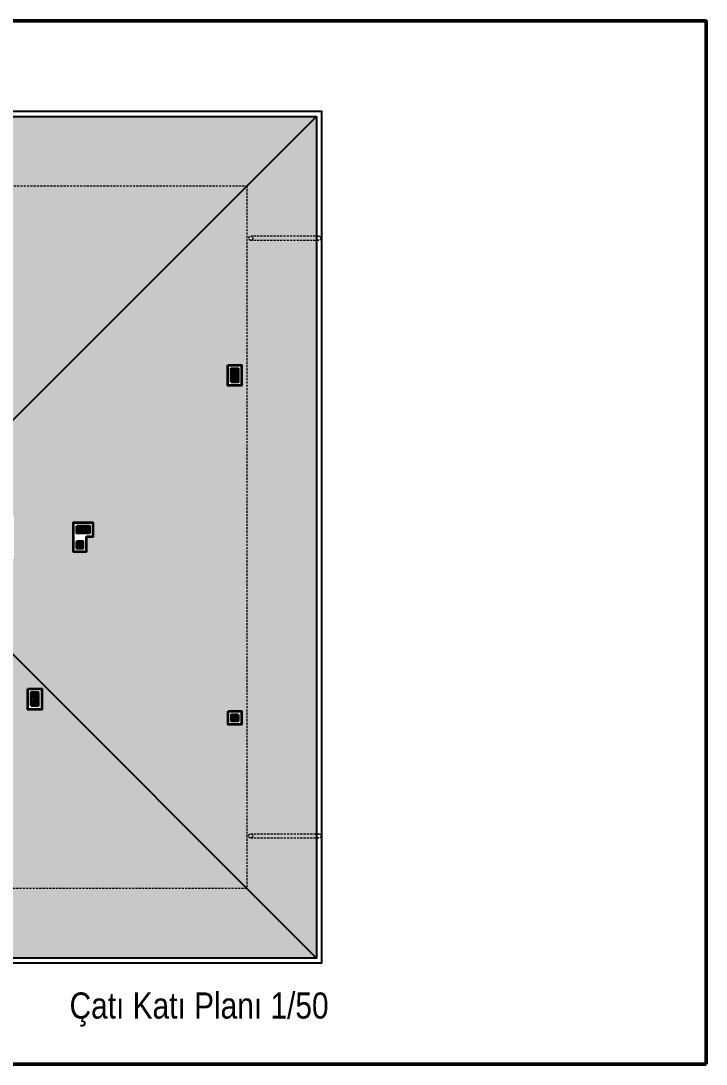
# Model space of a CAD drawing. Header units: millimetres. Extents: x 1811019 to 3717122, y -501178 to -243171.
# Drawn here: x 1870153 to 1872124, y -246506 to -243506 of the extents above; entities that cross this region are included whole.
import ezdxf

# ---------------------------------------------------------------- set-up
doc = ezdxf.new("R2010")
doc.units = ezdxf.units.MM
doc.linetypes.add('izdüşüm ön', pattern=[9.525, 6.35, -3.175])
for name, color, linetype, lineweight in [('a_duvar', 255, 'Continuous', 35), ('a_görünüş', 32, 'Continuous', 25), ('a_hatch_misc', 251, 'Continuous', 15), ('a_izdüşüm_ön', 6, 'izdüşüm ön', 9), ('a_not_text', 7, 'Continuous', 13), ('a_çerçeve_line', 7, 'Continuous', 50)]:
    doc.layers.add(name, color=color, linetype=linetype, lineweight=lineweight)
doc.styles.get("Standard").update_dxf_attribs({"font": 'ARIALN.TTF'})

# ---------------------------------------------------------------- blocks, each defined once
blk = doc.blocks.new('baca_şönt')
at = {"layer": 'a_duvar'}
h = blk.add_hatch(color=256, dxfattribs=at)
h.dxf.hatch_style = 1
h.paths.add_polyline_path([(21.5, -5), (21.5, -17), (35, -17)])
h.paths.add_polyline_path([(4, -5), (4, -17), (17.5, -17)])
for p, q in [((4, -5), (17.5, -17)), ((17.5, -5), (17.5, -17)), ((21.5, -5), (21.5, -17)), ((21.5, -5), (35, -17))]:
    blk.add_line(p, q, dxfattribs=at)
blk.add_lwpolyline([(0, -21), (39, -21), (39, -1), (0, -1)], close=True, dxfattribs=at)
for points in [[(17.5, -5), (4, -5), (4, -17), (17.5, -17)], [(21.5, -17), (35, -17), (35, -5), (21.5, -5)]]:
    blk.add_lwpolyline(points, dxfattribs=at)
blk = doc.blocks.new('baca_müstakil')
at = {"layer": 'a_duvar'}
h = blk.add_hatch(color=256, dxfattribs=at)
h.dxf.hatch_style = 1
h.paths.add_polyline_path([(4.9, -4.9, 0.198912), (3, -9.5, 0.668179), (14.1, -14.1)])
blk.add_line((4.9, -4.9), (14.1, -14.1), dxfattribs=at)
blk.add_lwpolyline([(0, -19), (19, -19), (19, 0), (0, 0)], close=True, dxfattribs=at)
blk.add_circle((9.5, -9.5), 6.5, dxfattribs=at)

msp = doc.modelspace()

# ---------------------------------------------------------------- hatches: boundary and pattern name
at = {"layer": 'a_hatch_misc', "ltscale": 10}
h = msp.add_hatch(dxfattribs=at)
h.set_pattern_fill('AR-RSHKE', color=256, scale=0.15, angle=180)
h.set_pattern_definition([(180, (-86834.217, -600), (-97.155, -45.72), [22.86, -19.05, 26.67, -11.43, 34.29, -15.24]), (180, (-86857.077, -601.905), (-97.155, -45.72), [19.05, -72.39, 15.24, -22.86]), (180, (-86902.797, -597.143), (-97.155, -45.72), [11.43, -118.11]), (270, (-86834.217, -600), (32.385, -45.72), [43.815, -139.065]), (270, (-86857.077, -600), (32.385, -45.72), [42.8625, -140.0175]), (270, (-86876.127, -600), (32.385, -45.72), [40.005, -142.875]), (270, (-86902.797, -597.143), (32.385, -45.72), [43.815, -139.065]), (270, (-86914.227, -597.143), (32.385, -45.72), [43.815, -139.065]), (270, (-86948.517, -600), (32.385, -45.72), [41.91, -140.97])])
h.paths.add_polyline_path([(1869542.7, -244496.3), (1869542.7, -244576.3), (1869462.7, -244576.3), (1869462.7, -244496.3)], flags=16)
h.paths.add_polyline_path([(1869982.7, -244496.3), (1870062.7, -244496.3), (1870062.7, -244576.3), (1869982.7, -244576.3)], flags=16)
h.paths.add_polyline_path([(1869711.7, -244599.4), (1869711.7, -244511.4), (1869799.7, -244511.4), (1869799.7, -244599.4)], flags=16)
h.paths.add_polyline_path([(1871002.7, -243781.3), (1868522.7, -243781.3), (1869565.7, -244824.3), (1869959.7, -244824.3)])
h = msp.add_hatch(dxfattribs=at)
h.set_pattern_fill('AR-RSHKE', color=256, scale=0.15, angle=90)
h.set_pattern_definition([(90, (-86834.217, -600), (-45.72, 97.155), [22.86, -19.05, 26.67, -11.43, 34.29, -15.24]), (90, (-86836.122, -577.14), (-45.72, 97.155), [19.05, -72.39, 15.24, -22.86]), (90, (-86831.36, -531.42), (-45.72, 97.155), [11.43, -118.11]), (180, (-86834.217, -600), (-45.72, -32.385), [43.815, -139.065]), (180, (-86834.217, -577.14), (-45.72, -32.385), [42.8625, -140.0175]), (180, (-86834.217, -558.09), (-45.72, -32.385), [40.005, -142.875]), (180, (-86831.36, -531.42), (-45.72, -32.385), [43.815, -139.065]), (180, (-86831.36, -519.99), (-45.72, -32.385), [43.815, -139.065]), (180, (-86834.217, -485.7), (-45.72, -32.385), [41.91, -140.97])])
h.paths.add_polyline_path([(1871002.7, -243781.3), (1869959.7, -244824.3), (1870064.7, -244824.3), (1870064.7, -244928.8), (1870132.7, -244928.8), (1870132.7, -245053.8), (1870062.7, -245053.8), (1870064.7, -245263.3), (1871002.7, -246201.3)])
h.paths.add_polyline_path([(1870747.7, -244555.3), (1870747.7, -244496.3), (1870787.7, -244496.3), (1870787.7, -244555.3)], flags=16)
h.paths.add_polyline_path([(1870360.7, -244949.8), (1870360.7, -244988.8), (1870341.7, -244988.8), (1870341.7, -245032.8), (1870302.7, -245032.8), (1870302.7, -244988.8), (1870302.7, -244949.8)], flags=16)
h.paths.add_polyline_path([(1870748.7, -245491.3), (1870787.7, -245491.3), (1870787.7, -245530.3), (1870748.7, -245530.3)], flags=16)
h = msp.add_hatch(dxfattribs=at)
h.set_pattern_fill('AR-RSHKE', color=256, scale=0.15)
h.set_pattern_definition([(0, (-86834.217, -600), (97.155, 45.72), [22.86, -19.05, 26.67, -11.43, 34.29, -15.24]), (0, (-86811.357, -598.095), (97.155, 45.72), [19.05, -72.39, 15.24, -22.86]), (0, (-86765.637, -602.858), (97.155, 45.72), [11.43, -118.11]), (90, (-86834.217, -600), (-32.385, 45.72), [43.815, -139.065]), (90, (-86811.357, -600), (-32.385, 45.72), [42.8625, -140.0175]), (90, (-86792.307, -600), (-32.385, 45.72), [40.005, -142.875]), (90, (-86765.637, -602.858), (-32.385, 45.72), [43.815, -139.065]), (90, (-86754.207, -602.858), (-32.385, 45.72), [43.815, -139.065]), (90, (-86719.917, -600), (-32.385, 45.72), [41.91, -140.97])])
h.paths.add_polyline_path([(1870064.7, -245263.3), (1870064.7, -245503.3), (1869803.7, -245503.3), (1869803.7, -245551.3), (1869721.7, -245551.3), (1869721.7, -245503.3), (1869385.7, -245503.3), (1869385.7, -245338.3), (1868522.7, -246201.3), (1871002.7, -246201.3)])
h.paths.add_polyline_path([(1870172.7, -245486.3), (1870172.7, -245427.3), (1870212.7, -245427.3), (1870212.7, -245486.3)], flags=16)
h.paths.add_polyline_path([(1869352.7, -245486.3), (1869312.7, -245486.3), (1869312.7, -245427.3), (1869352.7, -245427.3)], flags=16)

# ---------------------------------------------------------------- linework, layer by layer
at = {"layer": 'a_duvar'}
for points in [[(1870747.7, -244496.3), (1870787.7, -244496.3), (1870787.7, -244555.3), (1870747.7, -244555.3)], [(1870172.7, -245427.3), (1870212.7, -245427.3), (1870212.7, -245486.3), (1870172.7, -245486.3)], [(1870748.7, -245491.3), (1870787.7, -245491.3), (1870787.7, -245530.3), (1870748.7, -245530.3)]]:
    msp.add_lwpolyline(points, close=True, dxfattribs=at)
for points in [[(1870341.7, -244988.8), (1870360.7, -244988.8), (1870360.7, -244949.8), (1870302.7, -244949.8), (1870302.7, -244988.8)], [(1870302.7, -244988.8), (1870302.7, -245032.8), (1870341.7, -245032.8), (1870341.7, -244988.8)]]:
    msp.add_lwpolyline(points, dxfattribs=at)
at = {"layer": 'a_görünüş', "color": 251}
for p, q in [((1871002.7, -243781.3), (1869959.7, -244824.3)), ((1870064.7, -245263.3), (1871002.7, -246201.3))]:
    msp.add_line(p, q, dxfattribs=at)
for points in [[(1868507.7, -243766.3), (1871017.7, -243766.3), (1871017.7, -246216.3), (1868507.7, -246216.3)], [(1868522.7, -243781.3), (1871002.7, -243781.3), (1871002.7, -246201.3), (1868522.7, -246201.3)]]:
    msp.add_lwpolyline(points, close=True, dxfattribs=at)
at = {"layer": 'a_izdüşüm_ön', "color": 251}
msp.add_lwpolyline([(1868722.7, -243981.3), (1870802.7, -243981.3), (1870802.7, -246001.3), (1868722.7, -246001.3)], close=True, dxfattribs=at)
for points in [[(1871009.6, -244125.8), (1870814, -244125.8)], [(1871009.6, -244137.6), (1870814, -244137.6)], [(1870813.7, -245844.3), (1871010.2, -245844.3)], [(1870813.7, -245856.1), (1871010.2, -245856.1)]]:
    msp.add_lwpolyline(points, dxfattribs=at)
for centre in [(1870814, -244131.7), (1871009.6, -244131.7), (1870813.7, -245850.2), (1871010.2, -245850.2)]:
    msp.add_circle(centre, 5.92, dxfattribs=at)
at = {"layer": 'a_çerçeve_line'}
msp.add_lwpolyline([(1872123.9, -246506.5), (1872123.9, -243506.5), (1853005.4, -243506.5), (1853005.4, -246506.5)], close=True, dxfattribs=at)

# ---------------------------------------------------------------- block references
at = {"layer": 'a_duvar', "xscale": -1}
for name, p, rotation in [('baca_şönt', (1870778.7, -244545.3), 270.0000000000001), ('baca_şönt', (1870203.7, -245476.3), 270.0000000000001), ('baca_müstakil', (1870758.7, -245501.3), 90)]:
    msp.add_blockref(name, p, dxfattribs=dict(at, rotation=rotation))
at = {"layer": 'a_duvar', "rotation": 270}
for p in [(1870331.7, -244959.8), (1870350.7, -244959.8), (1870331.7, -245003.8)]:
    msp.add_blockref('baca_müstakil', p, dxfattribs=at)

# ---------------------------------------------------------------- texts
at = {"layer": 'a_not_text'}
msp.add_text('Çatı Katı Planı 1/50 ', height=75, dxfattribs=at).set_placement((1870292.8, -246375.4))

doc.saveas('drawing.dxf')
